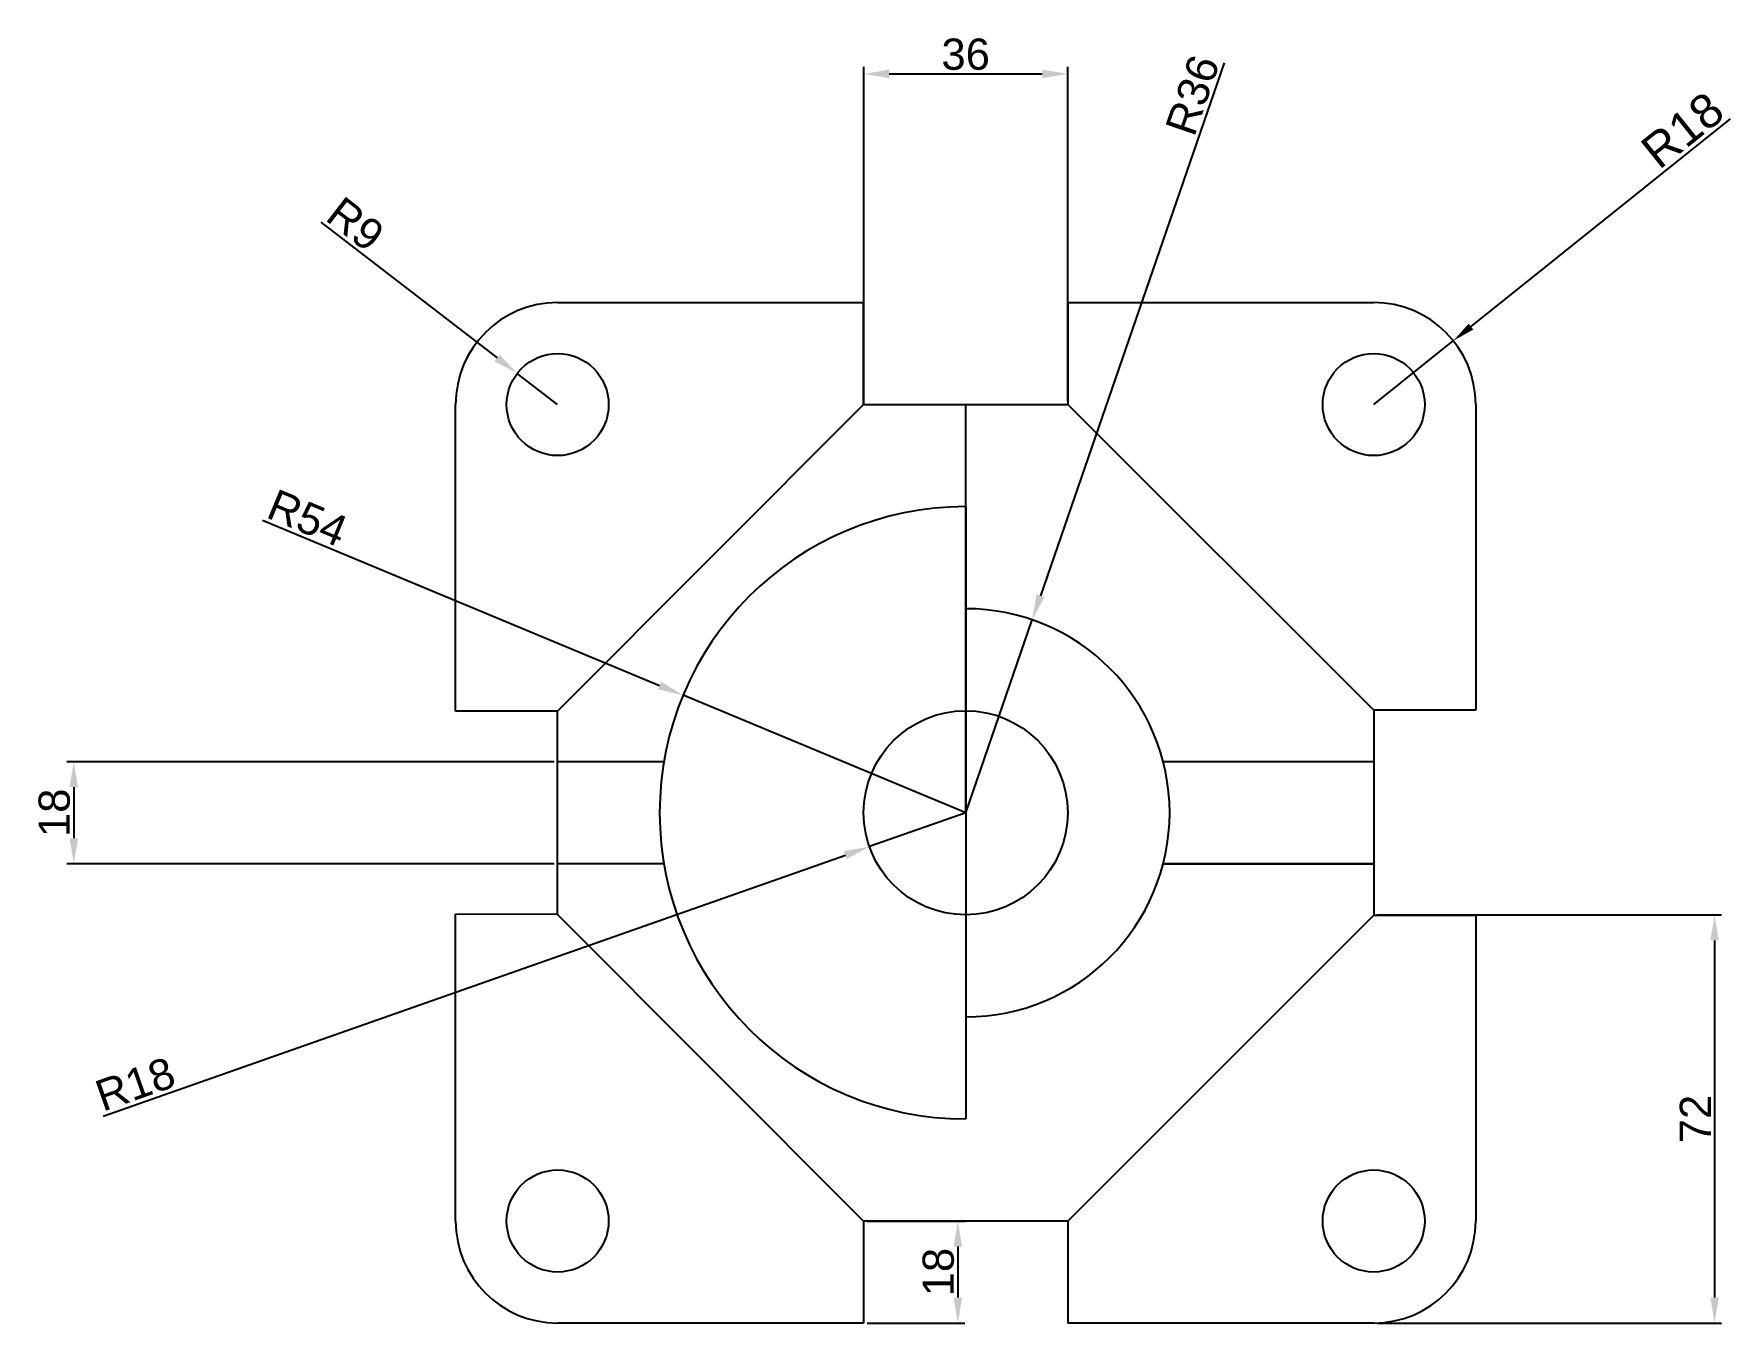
# Model space of a CAD drawing. Header units: millimetres. Extents: x 4093 to 4392, y 1634 to 1861.
import ezdxf

# ---------------------------------------------------------------- set-up
doc = ezdxf.new("R2010")
doc.units = ezdxf.units.MM
doc.styles.get("Standard").update_dxf_attribs({"font": 'arial.ttf'})
doc.dimstyles.new('ISO-25', dxfattribs={"dimtxt": 2.5, "dimasz": 2.5, "dimexe": 1.25, "dimexo": 0.625, "dimtad": 1, "dimtxsty": 'Standard', "dimcen": 2.5, "dimadec": 0, "dimazin": 0, "dimtfac": 1, "dimtmove": 0, "dimatfit": 3, "dimfxl": 1, "dimarcsym": 0})

# ---------------------------------------------------------------- blocks, each defined once
blk = doc.blocks.new('*D1')
at = {"color": 0, "lineweight": -2, "transparency": 16777216}
for p, q in [((4239.26, 1796.4), (4239.26, 1855.35)), ((4243.76, 1854.1), (4270.76, 1854.1)), ((4275.26, 1796.4), (4275.26, 1855.35))]:
    blk.add_line(p, q, dxfattribs=at)
at = {"color": 0, "transparency": 16777216}
for points in [[(4243.76, 1854.85), (4243.76, 1853.35), (4239.26, 1854.1)], [(4270.76, 1854.85), (4270.76, 1853.35), (4275.26, 1854.1)]]:
    blk.add_solid(points, dxfattribs=at)
at = {"layer": 'Defpoints', "color": 0, "transparency": 16777216}
for p in [(4275.26, 1854.1), (4239.26, 1795.77), (4275.26, 1795.77)]:
    blk.add_point(p, dxfattribs=at)
at = {"color": 0, "transparency": 16777216, "insert": (4257.26, 1857.54), "char_height": 5.5, "attachment_point": 5}
blk.add_mtext('36', dxfattribs=at)
blk = doc.blocks.new('*D2')
at = {"color": 0, "lineweight": -2, "transparency": 16777216}
for p, q in [((4239.88, 1651.77), (4257.13, 1651.77)), ((4255.88, 1647.27), (4255.88, 1638.27)), ((4239.88, 1633.77), (4257.13, 1633.77))]:
    blk.add_line(p, q, dxfattribs=at)
at = {"color": 0, "transparency": 16777216}
for points in [[(4255.13, 1647.27), (4256.63, 1647.27), (4255.88, 1651.77)], [(4255.13, 1638.27), (4256.63, 1638.27), (4255.88, 1633.77)]]:
    blk.add_solid(points, dxfattribs=at)
at = {"layer": 'Defpoints', "color": 0, "transparency": 16777216}
for p in [(4239.26, 1651.77), (4239.26, 1633.77), (4255.88, 1633.77)]:
    blk.add_point(p, dxfattribs=at)
at = {"color": 0, "transparency": 16777216, "insert": (4252.45, 1642.77), "char_height": 5.5, "attachment_point": 5, "rotation": 90}
blk.add_mtext('18', dxfattribs=at)
blk = doc.blocks.new('*D3')
at = {"color": 0, "lineweight": -2, "transparency": 16777216}
for p, q in [((4184.63, 1732.77), (4098.63, 1732.77)), ((4099.88, 1728.27), (4099.88, 1719.27)), ((4184.63, 1714.77), (4098.63, 1714.77))]:
    blk.add_line(p, q, dxfattribs=at)
at = {"color": 0, "transparency": 16777216}
for points in [[(4099.13, 1728.27), (4100.63, 1728.27), (4099.88, 1732.77)], [(4099.13, 1719.27), (4100.63, 1719.27), (4099.88, 1714.77)]]:
    blk.add_solid(points, dxfattribs=at)
at = {"layer": 'Defpoints', "color": 0, "transparency": 16777216}
for p in [(4185.26, 1732.77), (4099.88, 1714.77), (4185.26, 1714.77)]:
    blk.add_point(p, dxfattribs=at)
at = {"color": 0, "transparency": 16777216, "insert": (4096.45, 1723.77), "char_height": 5.5, "attachment_point": 5, "rotation": 90}
blk.add_mtext('18', dxfattribs=at)
blk = doc.blocks.new('*D4')
at = {"color": 0, "lineweight": -2, "transparency": 16777216}
for p, q in [((4329.88, 1705.77), (4390.66, 1705.77)), ((4389.41, 1701.27), (4389.41, 1638.27)), ((4329.88, 1633.77), (4390.66, 1633.77))]:
    blk.add_line(p, q, dxfattribs=at)
at = {"color": 0, "transparency": 16777216}
for points in [[(4388.66, 1701.27), (4390.16, 1701.27), (4389.41, 1705.77)], [(4388.66, 1638.27), (4390.16, 1638.27), (4389.41, 1633.77)]]:
    blk.add_solid(points, dxfattribs=at)
at = {"layer": 'Defpoints', "color": 0, "transparency": 16777216}
for p in [(4329.26, 1705.77), (4329.26, 1633.77), (4389.41, 1633.77)]:
    blk.add_point(p, dxfattribs=at)
at = {"color": 0, "transparency": 16777216, "insert": (4386.02, 1669.77), "char_height": 5.5, "attachment_point": 5, "rotation": 90}
blk.add_mtext('72', dxfattribs=at)
blk = doc.blocks.new('*D5')
at = {"color": 0, "lineweight": -2, "transparency": 16777216}
for p, q in [((4133.17, 1775.36), (4203.24, 1746.23)), ((4257.26, 1723.77), (4207.4, 1744.5))]:
    blk.add_line(p, q, dxfattribs=at)
at = {"color": 0, "transparency": 16777216}
blk.add_solid([(4203.53, 1746.92), (4202.95, 1745.54), (4207.4, 1744.5)], dxfattribs=at)
at = {"layer": 'Defpoints', "color": 0, "transparency": 16777216}
for p in [(4207.4, 1744.5), (4257.26, 1723.77)]:
    blk.add_point(p, dxfattribs=at)
at = {"color": 0, "transparency": 16777216, "insert": (4141.11, 1775.76), "char_height": 5.5, "attachment_point": 5, "rotation": 337.4285}
blk.add_mtext('R54', dxfattribs=at)
blk = doc.blocks.new('*D6')
at = {"color": 0, "lineweight": -2, "transparency": 16777216}
for p, q in [((4143.46, 1827.96), (4174.56, 1804.01)), ((4185.26, 1795.77), (4178.13, 1801.26))]:
    blk.add_line(p, q, dxfattribs=at)
at = {"color": 0, "transparency": 16777216}
blk.add_solid([(4175.02, 1804.6), (4174.1, 1803.42), (4178.13, 1801.26)], dxfattribs=at)
at = {"layer": 'Defpoints', "color": 0, "transparency": 16777216}
for p in [(4178.13, 1801.26), (4185.26, 1795.77)]:
    blk.add_point(p, dxfattribs=at)
at = {"color": 0, "transparency": 16777216, "insert": (4149.57, 1827.59), "char_height": 5.5, "attachment_point": 5, "rotation": 322.4062}
blk.add_mtext('R9', dxfattribs=at)
blk = doc.blocks.new('*D7')
at = {"color": 0, "lineweight": -2, "transparency": 16777216}
for p, q in [((4302.89, 1856.03), (4270.47, 1762.06)), ((4257.26, 1723.77), (4269, 1757.81))]:
    blk.add_line(p, q, dxfattribs=at)
at = {"color": 0, "transparency": 16777216}
blk.add_solid([(4269.76, 1762.3), (4271.18, 1761.81), (4269, 1757.81)], dxfattribs=at)
at = {"layer": 'Defpoints', "color": 0, "transparency": 16777216}
for p in [(4269, 1757.81), (4257.26, 1723.77)]:
    blk.add_point(p, dxfattribs=at)
at = {"color": 0, "transparency": 16777216, "insert": (4297.3, 1850.35), "char_height": 5.5, "attachment_point": 5, "rotation": 70.964}
blk.add_mtext('R36', dxfattribs=at)
blk = doc.blocks.new('*D8')
at = {"color": 0, "lineweight": -2, "transparency": 16777216}
for p, q in [((4257.26, 1723.77), (4240.28, 1717.81)), ((4105.06, 1670.28), (4236.03, 1716.31))]:
    blk.add_line(p, q, dxfattribs=at)
at = {"color": 0, "transparency": 16777216}
blk.add_solid([(4235.78, 1717.02), (4236.28, 1715.61), (4240.28, 1717.81)], dxfattribs=at)
at = {"layer": 'Defpoints', "color": 0, "transparency": 16777216}
for p in [(4257.26, 1723.77), (4240.28, 1717.81)]:
    blk.add_point(p, dxfattribs=at)
at = {"color": 0, "transparency": 16777216, "insert": (4110.72, 1675.91), "char_height": 5.5, "attachment_point": 5, "rotation": 19.365}
blk.add_mtext('R18', dxfattribs=at)
blk = doc.blocks.new('*D9')
at = {"color": 0, "lineweight": -2, "transparency": 16777216}
for p, q in [((4392.15, 1846.17), (4346.43, 1809.53)), ((4329.26, 1795.77), (4343.31, 1807.03))]:
    blk.add_line(p, q, dxfattribs=at)
at = {"color": 0, "transparency": 16777216}
blk.add_solid([(4346.01, 1810.05), (4346.84, 1809.01), (4343.31, 1807.03)], dxfattribs=at)
at = {"layer": 'Defpoints', "color": 0, "transparency": 16777216}
for p in [(4343.31, 1807.03), (4329.26, 1795.77)]:
    blk.add_point(p, dxfattribs=at)
at = {"color": 0, "transparency": 16777216, "insert": (4383.76, 1844.17), "char_height": 6, "attachment_point": 5, "rotation": 38.704}
blk.add_mtext('R18', dxfattribs=at)

msp = doc.modelspace()

# ---------------------------------------------------------------- linework, layer by layer
for p, q in [((4185.259, 1813.774), (4239.259, 1813.774)), ((4239.259, 1795.774), (4239.259, 1813.774)), ((4239.259, 1813.774), (4239.259, 1795.774)), ((4275.259, 1813.774), (4329.259, 1813.774)), ((4275.259, 1813.774), (4275.259, 1795.774)), ((4167.259, 1741.678), (4167.259, 1795.774)), ((4185.259, 1741.698), (4239.259, 1795.774)), ((4239.259, 1795.774), (4257.259, 1795.774)), ((4257.259, 1723.774), (4257.259, 1795.774)), ((4257.259, 1795.774), (4275.259, 1795.774)), ((4329.259, 1741.851), (4275.259, 1795.774)), ((4347.259, 1795.774), (4347.259, 1741.87)), ((4257.259, 1777.774), (4257.259, 1669.774)), ((4185.259, 1741.698), (4167.259, 1741.678)), ((4185.259, 1705.774), (4185.259, 1741.774)), ((4347.259, 1741.87), (4329.259, 1741.851)), ((4329.259, 1741.774), (4329.259, 1705.774)), ((4204.014, 1732.774), (4185.259, 1732.774)), ((4329.259, 1732.774), (4292.116, 1732.774)), ((4257.259, 1723.774), (4257.259, 1723.774)), ((4257.259, 1723.774), (4257.259, 1714.774)), ((4257.259, 1723.774), (4257.259, 1723.774)), ((4204.014, 1714.774), (4185.259, 1714.774)), ((4292.116, 1714.774), (4329.259, 1714.774)), ((4329.259, 1714.774), (4292.116, 1714.774)), ((4167.259, 1651.774), (4167.259, 1705.87)), ((4185.259, 1705.851), (4167.259, 1705.87)), ((4185.259, 1705.851), (4239.259, 1651.774)), ((4257.259, 1705.774), (4257.259, 1705.774)), ((4275.259, 1651.774), (4329.259, 1705.698)), ((4329.259, 1705.698), (4347.259, 1705.678)), ((4347.259, 1705.678), (4329.259, 1705.698)), ((4347.259, 1705.678), (4347.259, 1651.774)), ((4275.259, 1651.774), (4239.259, 1651.774)), ((4239.259, 1651.774), (4239.259, 1633.774)), ((4275.259, 1651.774), (4275.259, 1633.774)), ((4239.259, 1633.774), (4185.259, 1633.774)), ((4329.259, 1633.774), (4275.259, 1633.774))]:
    msp.add_line(p, q)
for centre, radius in [((4185.259, 1795.774), 9), ((4329.259, 1795.774), 9), ((4257.259, 1723.774), 18), ((4185.259, 1651.774), 9), ((4329.259, 1651.774), 9)]:
    msp.add_circle(centre, radius)
for centre, radius, start, end in [((4185.259, 1795.774), 18, 90, 180), ((4329.259, 1795.774), 18, 0, 90), ((4257.259, 1723.774), 54, 90, 270), ((4257.259, 1723.774), 36, 270, 90), ((4185.259, 1651.774), 18, 180, 270), ((4329.259, 1651.774), 18, 270, 360)]:
    msp.add_arc(centre, radius, start, end)

# ---------------------------------------------------------------- dimensions: what is measured, and where the dimension line sits
dim = msp.add_linear_dim(base=(4275.259, 1854.103), p1=(4239.259, 1795.774), p2=(4275.259, 1795.774), dimstyle='ISO-25', override={"dimtxt": 5.5, "dimasz": 4.5})
dim.commit()
dim.dimension.update_dxf_attribs({"geometry": '*D1', "text_midpoint": (4257.259, 1857.538)})
for center, mpoint, override, picture, middle in [((4257.259, 1723.774), (4269.001, 1757.806), {"dimtxt": 5.5, "dimasz": 4.5}, '*D7', (4300.546, 1849.233)), ((4329.259, 1795.774), (4343.306, 1807.03), {"dimtxt": 6, "dimasz": 4}, '*D9', (4386.062, 1841.289)), ((4185.259, 1795.774), (4178.128, 1801.265), {"dimtxt": 5.5, "dimasz": 4.5}, '*D6', (4147.473, 1824.866)), ((4257.259, 1723.774), (4207.395, 1744.501), {"dimtxt": 5.5, "dimasz": 4.5}, '*D5', (4139.801, 1772.599)), ((4257.259, 1723.774), (4240.277, 1717.806), {"dimtxt": 5.5, "dimasz": 4.5}, '*D8', (4111.855, 1672.669))]:
    dim = msp.add_radius_dim(center=center, mpoint=mpoint, dimstyle='ISO-25', override=override)
    dim.commit()
    dim.dimension.update_dxf_attribs({"geometry": picture, "text_midpoint": middle, "dimtype": 164})
for base, p1, p2, picture, middle in [((4099.883, 1714.774), (4185.259, 1732.774), (4185.259, 1714.774), '*D3', (4096.45, 1723.774)), ((4389.406, 1633.774), (4329.259, 1705.774), (4329.259, 1633.774), '*D4', (4386.02, 1669.774)), ((4255.881, 1633.774), (4239.259, 1651.774), (4239.259, 1633.774), '*D2', (4252.448, 1642.774))]:
    dim = msp.add_linear_dim(base=base, p1=p1, p2=p2, angle=90, dimstyle='ISO-25', override={"dimtxt": 5.5, "dimasz": 4.5})
    dim.commit()
    dim.dimension.update_dxf_attribs({"geometry": picture, "text_midpoint": middle})

doc.saveas('drawing.dxf')
